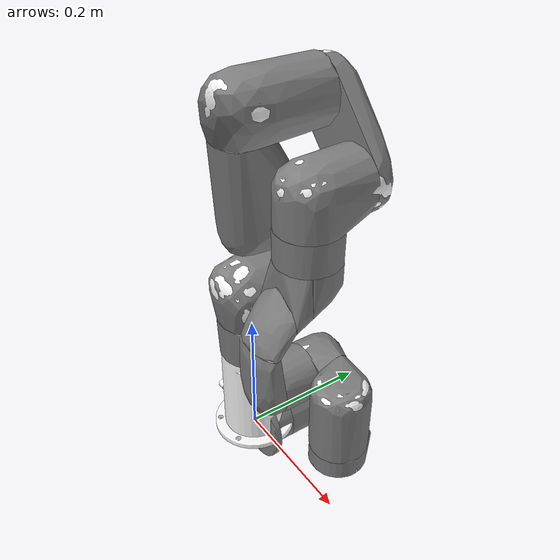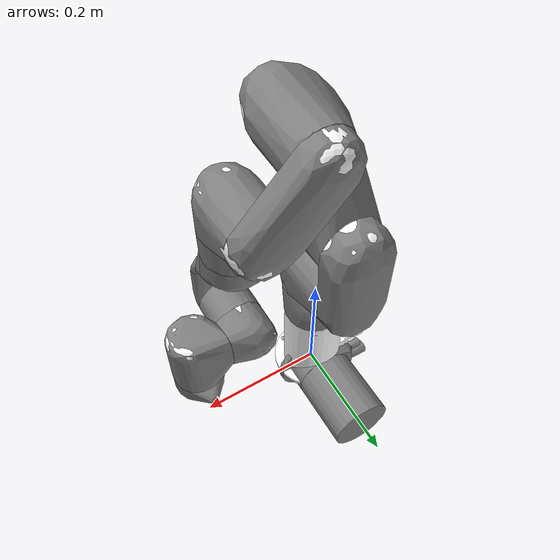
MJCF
<mujoco model="xarm6">
  <compiler angle="radian" autolimits="true"/>

  <option integrator="implicitfast"/>

  <default>
    <default class="visual">
      <geom type="mesh" contype="0" conaffinity="0" group="1" density="0"/>
    </default>
    <default class="collision">
      <geom type="mesh" group="0"/>
    </default>
  </default>

  <asset>
    <material name="white" rgba="1 1 1 1"/>
    <material name="gray" rgba="0.753 0.753 0.753 1"/>
    <material name="black" rgba="0.149 0.149 0.149 1"/>

    <mesh name="link_base" file="meshes/visual/link_base.obj"/>
    <mesh name="link1" file="meshes/visual/link1.obj"/>
    <mesh name="link2" file="meshes/visual/link2.obj"/>
    <mesh name="link3" file="meshes/visual/link3.obj"/>
    <mesh name="link4" file="meshes/visual/link4.obj"/>
    <mesh name="link5" file="meshes/visual/link5.obj"/>
    <mesh name="link6" file="meshes/visual/link6.obj"/>

    <mesh name="link_base_c0" file="meshes/collision/link_base_0.obj"/>
    <mesh name="link_base_c1" file="meshes/collision/link_base_1.obj"/>
    <mesh name="link_base_c2" file="meshes/collision/link_base_2.obj"/>
    <mesh name="link_base_c3" file="meshes/collision/link_base_3.obj"/>
    <mesh name="link_base_c4" file="meshes/collision/link_base_4.obj"/>
    <mesh name="link1_c0" file="meshes/collision/link1_0.obj"/>
    <mesh name="link1_c1" file="meshes/collision/link1_1.obj"/>
    <mesh name="link2_c0" file="meshes/collision/link2_0.obj"/>
    <mesh name="link2_c1" file="meshes/collision/link2_1.obj"/>
    <mesh name="link2_c2" file="meshes/collision/link2_2.obj"/>
    <mesh name="link3_c0" file="meshes/collision/link3_0.obj"/>
    <mesh name="link3_c1" file="meshes/collision/link3_1.obj"/>
    <mesh name="link3_c2" file="meshes/collision/link3_2.obj"/>
    <mesh name="link4_c0" file="meshes/collision/link4_0.obj"/>
    <mesh name="link4_c1" file="meshes/collision/link4_1.obj"/>
    <mesh name="link4_c2" file="meshes/collision/link4_2.obj"/>
    <mesh name="link4_c3" file="meshes/collision/link4_3.obj"/>
    <mesh name="link4_c4" file="meshes/collision/link4_4.obj"/>
    <mesh name="link5_c0" file="meshes/collision/link5_0.obj"/>
    <mesh name="link5_c1" file="meshes/collision/link5_1.obj"/>
    <mesh name="link6_c0" file="meshes/collision/link6_0.obj"/>
  </asset>

  <worldbody>
    <body name="base" pos="0 0 0">
      <!-- robot view -->
      <camera mode="fixed" name="robotview" pos="1.0 0 0.4" quat="0.653 0.271 0.271 0.653"/>
      <!-- mount attached here -->

      <inertial pos="0 0 0.09103" quat="0.981065 0.000747228 -0.0021866 -0.193666" mass="2.7"
        diaginertia="0.00495024 0.00494031 0.00221894"/>
      <geom class="visual" material="white" mesh="link_base"/>
      <geom class="collision" name="link_base_collision_0" mesh="link_base_c0"/>
      <geom class="collision" name="link_base_collision_1" mesh="link_base_c1"/>
      <geom class="collision" name="link_base_collision_2" mesh="link_base_c2"/>
      <geom class="collision" name="link_base_collision_3" mesh="link_base_c3"/>
      <geom class="collision" name="link_base_collision_4" mesh="link_base_c4"/>
      <body name="link1" pos="0 0 0.267">
        <site name="right_center" pos="0 0 0" size="0.01" rgba="1 0.3 0.3 1" group="2"/>
        <inertial pos="-0.002 0.02692 -0.01332" quat="0.983139 0.180751 -0.00455228 0.0272976" mass="2.16"
          diaginertia="0.00539487 0.00519906 0.00281397"/>
        <joint name="joint1" axis="0 0 1" range="-6.28319 6.28319" frictionloss="1" damping="0.1"/>
        <geom class="visual" material="white" mesh="link1"/>
        <geom class="collision" name="link1_collision_0" mesh="link1_c0"/>
        <geom class="collision" name="link1_collision_1" mesh="link1_c1"/>
        <body name="link2" quat="1 -1 0 0">
          <!-- diaginertia below is the minimally-corrected version of the URDF's invalid tensor -->
          <inertial pos="0.03531 -0.21398 0.03386" quat="0.214645 -0.60183 0.654652 -0.40393" mass="1.71"
            diaginertia="0.0033212 0.0236436 0.0268997"/>
          <joint name="joint2" axis="0 0 1" range="-2.059 2.0944" frictionloss="1" damping="0.1"/>
          <geom class="visual" material="white" mesh="link2"/>
          <geom class="collision" name="link2_collision_0" mesh="link2_c0"/>
          <geom class="collision" name="link2_collision_1" mesh="link2_c1"/>
          <geom class="collision" name="link2_collision_2" mesh="link2_c2"/>
          <body name="link3" pos="0.0535 -0.2845 0">
            <!-- diaginertia below is the minimally-corrected version of the URDF's invalid tensor -->
            <inertial pos="0.06781 0.10749 0.01457" quat="0.60411 -0.0838317 -0.435089 0.662361" mass="1.384"
              diaginertia="0.00306659 0.00429974 0.0073062"/>
            <joint name="joint3" axis="0 0 1" range="-3.927 0.19198" frictionloss="1" damping="0.1"/>
            <geom class="visual" material="white" mesh="link3"/>
            <geom class="collision" name="link3_collision_0" mesh="link3_c0"/>
            <geom class="collision" name="link3_collision_1" mesh="link3_c1"/>
            <geom class="collision" name="link3_collision_2" mesh="link3_c2"/>
            <body name="link4" pos="0.0775 0.3425 0" quat="1 -1 0 0">
              <inertial pos="-0.00021 0.02578 -0.02538" quat="0.994019 0.0752563 -0.00686804 0.0788347" mass="1.115"
                diaginertia="0.00440091 0.00406855 0.00103407"/>
              <joint name="joint4" axis="0 0 1" range="-6.28319 6.28319" frictionloss="1" damping="0.1"/>
              <geom class="visual" material="white" mesh="link4"/>
              <geom class="collision" name="link4_collision_0" mesh="link4_c0"/>
              <geom class="collision" name="link4_collision_1" mesh="link4_c1"/>
              <geom class="collision" name="link4_collision_2" mesh="link4_c2"/>
              <geom class="collision" name="link4_collision_3" mesh="link4_c3"/>
              <geom class="collision" name="link4_collision_4" mesh="link4_c4"/>
              <body name="link5" quat="1 1 0 0">
                <inertial pos="0.05428 0.01781 0.00543" quat="-0.0766302 0.578118 -0.269638 0.766291" mass="1.275"
                  diaginertia="0.00289757 0.0023276 0.000951789"/>
                <joint name="joint5" axis="0 0 1" range="-1.69297 3.14159" frictionloss="1" damping="0.01"/>
                <geom class="visual" material="white" mesh="link5"/>
                <geom class="collision" name="link5_collision_0" mesh="link5_c0"/>
                <geom class="collision" name="link5_collision_1" mesh="link5_c1"/>
                <body name="link6" pos="0.076 0.097 0" quat="1 -1 0 0">
                  <inertial pos="0 0.00064 -0.00952" quat="0 0.707107 0 0.707107" mass="0.1096"
                    diaginertia="7.9715e-05 4.8111e-05 4.5293e-05"/>
                  <joint name="joint6" axis="0 0 1" range="-6.28319 6.28319" frictionloss="1" damping="0.01"/>
                  <geom class="visual" material="gray" mesh="link6"/>
                  <geom class="collision" name="link6_collision_0" mesh="link6_c0"/>

                  <body name="right_hand" pos="0 0 0" quat="0 0 0 1">
                    <!-- These sites were added for visualization. They are all standardized between models-->
                    <!-- Position mimics the gripper attachment point (right_hand) -->
                    <!--  Y-axis should be perpendicular to grasping motion, and Z-axis should point out of the robot eef -->

                    <!--  Values here must be tuned manually -->
                    <site name="ee" pos="0 0 0" size="0.01 0.01 0.01" rgba="0 0 1 1" type="sphere" group="1"/>
                    <site name="ee_x" pos="0 0 0" size="0.005 .1" quat="0.707105 0.707108 0 0 " rgba="1 0 0 0" type="cylinder"/>
                    <site name="ee_z" pos="0 0 0" size="0.005 .1" quat="0.707105 0 0 0.707108" rgba="0 0 1 0" type="cylinder"/>
                    <site name="ee_y" pos="0 0 0" size="0.005 .1" quat="0.707105 0 0.707108 0 " rgba="0 1 0 0" type="cylinder"/>
                    <!-- This camera points out from the eef. -->
                    <camera mode="fixed" name="eye_in_hand" pos="0.05 0 0" quat="0 0.707108 0.707108 0" fovy="75"/>
                    <!-- to add gripper -->
                  </body>
                </body>
              </body>
            </body>
          </body>
        </body>
      </body>
    </body>
  </worldbody>

  <actuator>
    <!-- Physical limits of the actuator, taken from the URDF joint effort limits. -->
    <motor ctrllimited="true" ctrlrange="-50.0 50.0" joint="joint1" name="torq_j1"/>
    <motor ctrllimited="true" ctrlrange="-50.0 50.0" joint="joint2" name="torq_j2"/>
    <motor ctrllimited="true" ctrlrange="-32.0 32.0" joint="joint3" name="torq_j3"/>
    <motor ctrllimited="true" ctrlrange="-32.0 32.0" joint="joint4" name="torq_j4"/>
    <motor ctrllimited="true" ctrlrange="-32.0 32.0" joint="joint5" name="torq_j5"/>
    <motor ctrllimited="true" ctrlrange="-20.0 20.0" joint="joint6" name="torq_j6"/>
  </actuator>
</mujoco>
